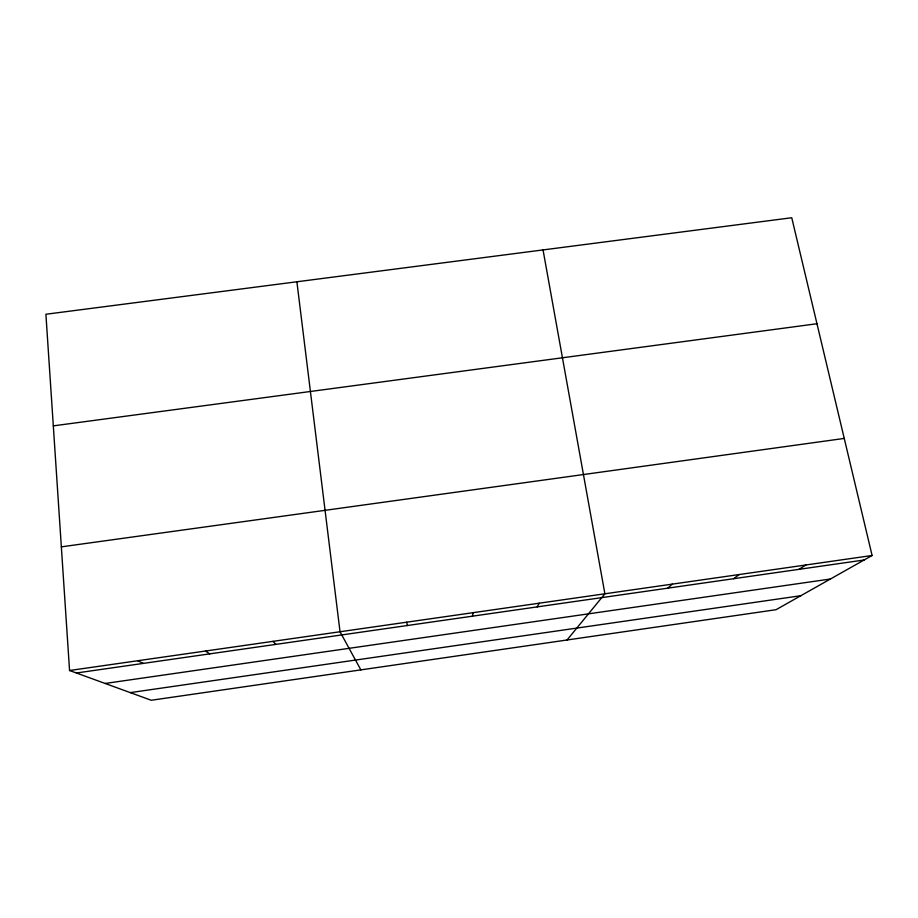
<?xml version="1.0" encoding="UTF-8"?>
<svg xmlns="http://www.w3.org/2000/svg" width="918" height="918" viewBox="0 0 918 918"><rect width="100%" height="100%" fill="white"/><g stroke="black" fill="none" stroke-linecap="round" stroke-linejoin="round"><path stroke-width="1.38" d="M472.426 616.185L473.149 612.673M537.248 606.89L539.199 603.206M567.049 639.995L604.893 593.785L543.043 249.925M667.856 588.151L672.228 584.135M733.62 578.719L739.208 574.542M799.039 569.332L805.832 564.995M872.1 555.493L776.043 609.701L151.263 700.262L69.561 670.507L45.9 314.254L791.752 217.738L872.1 555.493L69.561 670.507M105.134 683.462L830.434 579.006M130.287 692.62L800.84 595.713M76.389 672.997L864.125 559.991M61.345 546.853L844.25 438.425M53.313 425.872L816.974 323.733M137.711 660.742L143.254 663.404M205.506 651.023L209.763 653.868M272.944 641.361L275.939 644.379M360.854 669.888L340.027 631.745L296.893 281.78M406.766 622.186L407.259 625.537"/></g></svg>
